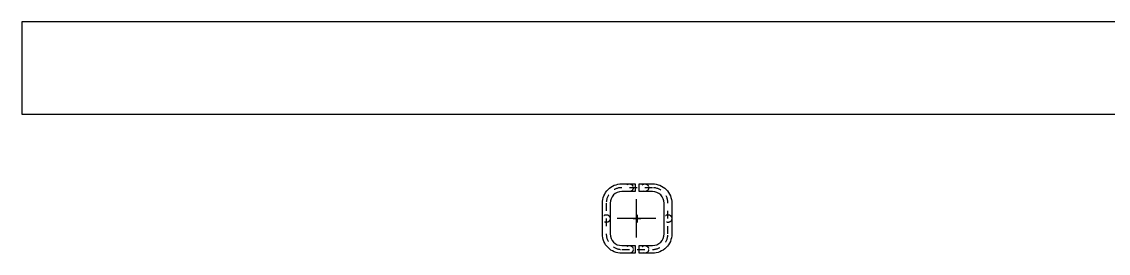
# Model space of a CAD drawing. Header units: millimetres. Extents: x 64 to 660, y 33 to 427.
# Drawn here: x 427.54 to 441.63, y 314.35 to 317.35 of the extents above; entities that cross this region are included whole.
import ezdxf

# ---------------------------------------------------------------- set-up
doc = ezdxf.new("R2010")
doc.units = ezdxf.units.MM
doc.linetypes.add('DASHDOT', pattern=[1, 0.5, -0.25, 0, -0.25])
doc.linetypes.add('HIDDEN', pattern=[0.375, 0.25, -0.125])
doc.layers.add('Equipamientos OCASA', color=10, linetype='Continuous')

msp = doc.modelspace()

# ---------------------------------------------------------------- linework, layer by layer
at = {"color": 253}
for p, q in [((435.513, 314.554), (435.513, 315.054)), ((435.263, 314.804), (435.763, 314.804))]:
    msp.add_line(p, q, dxfattribs=at)
at = {"color": 253, "linetype": 'DASHDOT', "ltscale": 0.2}
for p, q in [((435.572, 314.801), (435.472, 314.801)), ((435.472, 314.801), (435.572, 314.801)), ((435.522, 314.751), (435.522, 314.851)), ((435.522, 314.851), (435.522, 314.751))]:
    msp.add_line(p, q, dxfattribs=at)
for points in [[(435.497, 315.151), (435.322, 315.151, 0.414214), (435.172, 315.001), (435.172, 314.601, 0.414214), (435.322, 314.451), (435.497, 314.451), (435.497, 314.351), (435.322, 314.351, -0.414214), (435.072, 314.601), (435.072, 315.001, -0.414214), (435.322, 315.251), (435.497, 315.251)], [(435.547, 314.451), (435.722, 314.451, 0.414214), (435.872, 314.601), (435.872, 315.001, 0.414214), (435.722, 315.151), (435.547, 315.151), (435.547, 315.251), (435.722, 315.251, -0.414214), (435.972, 315.001), (435.972, 314.601, -0.414214), (435.722, 314.351), (435.547, 314.351)]]:
    msp.add_lwpolyline(points, format="xyb", close=True)
for points in [[(435.522, 315.201), (435.322, 315.201, 0.414214), (435.122, 315.001), (435.122, 314.601, 0.414214), (435.322, 314.401), (435.522, 314.401)], [(435.522, 314.401), (435.722, 314.401, 0.414214), (435.922, 314.601), (435.922, 315.001, 0.414214), (435.722, 315.201), (435.522, 315.201)]]:
    msp.add_lwpolyline(points, format="xyb", dxfattribs=at)
at = {"color": 251, "linetype": 'HIDDEN', "ltscale": 0.1}
for centre in [(435.422, 315.201), (435.622, 315.201), (435.122, 314.801), (435.922, 314.801), (435.422, 314.401), (435.622, 314.401)]:
    msp.add_circle(centre, 0.05, dxfattribs=at)
at = {"layer": 'Equipamientos OCASA', "color": 252}
msp.add_lwpolyline([(487.542, 317.352), (427.542, 317.352), (427.542, 316.152), (487.542, 316.152)], close=True, dxfattribs=at)

doc.saveas('drawing.dxf')
